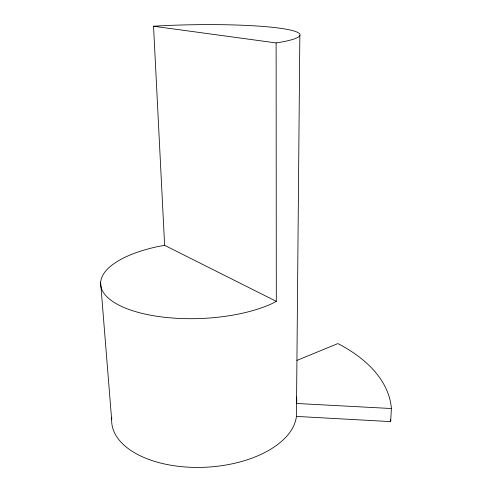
<?xml version="1.0" encoding="UTF-8"?>
<svg xmlns="http://www.w3.org/2000/svg" width="492" height="492" viewBox="0 0 492 492"><rect width="100%" height="100%" fill="white"/><g stroke="black" fill="none" stroke-linecap="round" stroke-linejoin="round"><path stroke-width="0.74" d="M111.801 417.339A92.594 50.516 -3.2 0 0 198.399 467.425A92.594 50.516 -3.2 0 0 296.424 416.416L299.843 35.633M296.424 416.416L390.679 421.607L391.392 408.526A189.654 102.434 -3.2 0 0 337.863 343.582L296.977 360.39M276.307 301.362L271.59 303.81A98.707 38.425 -2.3 0 1 119.125 305.231A98.707 38.425 -2.3 0 1 158.707 246.4L164.623 245.323L276.307 301.362L276.123 42.927L280.538 42.226A109.618 12.226 -1.1 0 0 279.148 28.106A109.618 12.226 -1.1 0 0 159.039 25.904L153.547 26.236L164.623 245.323M391.392 408.526L296.541 403.471A93.166 49.458 -3.1 0 0 296.535 396.995M153.547 26.236L276.123 42.927M100.608 282.334L111.647 419.565M390.463 419.381A188.442 104.581 -3.3 0 1 390.679 421.607"/></g></svg>
